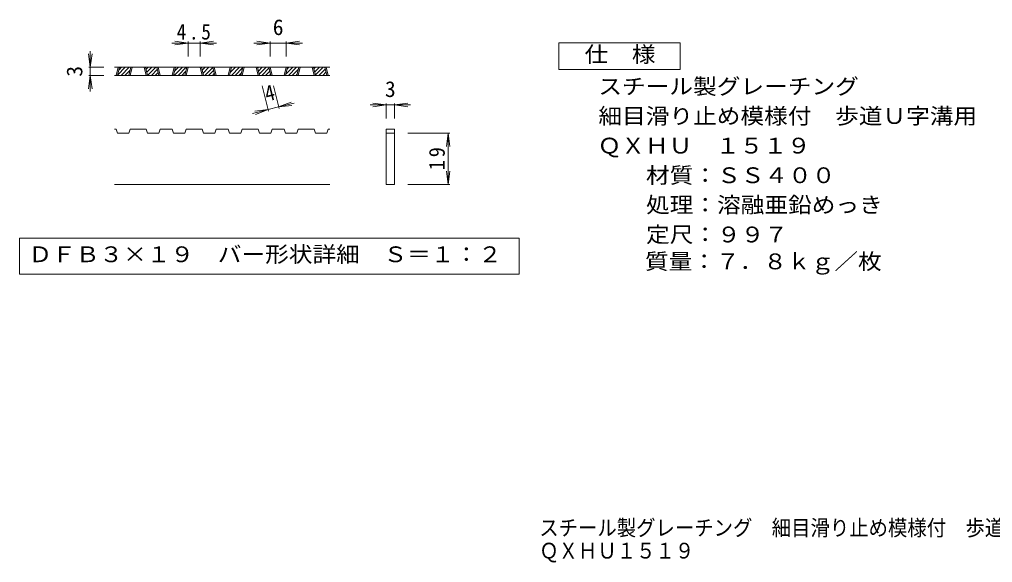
# Model space of a CAD drawing. Units: millimetres, scale not verified, with parts at other scales. Extents: x -892 to 910, y -686 to 559.
# Drawn here: x -892 to 12, y -686 to -182 of the extents above; entities that cross this region are included whole.
import ezdxf
from ezdxf.enums import TextEntityAlignment as Align

# ---------------------------------------------------------------- set-up
doc = ezdxf.new("R2010")
doc.units = ezdxf.units.MM
doc.header["$LTSCALE"] = 5
for name, color, linetype, lineweight in [('1-5_1-5ﾚｲﾔ', 7, 'Continuous', 9), ('D-0', 3, 'Continuous', 9), ('D-2', 3, 'Continuous', 9), ('D-4', 7, 'Continuous', 9)]:
    doc.layers.add(name, color=color, linetype=linetype, lineweight=lineweight)
doc.layers.add('F-4_F-4ﾚｲﾔ', color=2, linetype='Continuous')
doc.styles.add('ＭＳ ゴシック', font='')
doc.styles.get('ＭＳ ゴシック').set_extended_font_data('MS Gothic')

msp = doc.modelspace()

# ---------------------------------------------------------------- linework, layer by layer
at = {"layer": '1-5_1-5ﾚｲﾔ', "color": 2}
msp.add_lwpolyline([(-391.188, -228.227), (-391.188, -203.227), (-278.688, -203.227), (-278.688, -228.227)], close=True, dxfattribs=at)
at = {"layer": 'D-0'}
for p, q in [((-604.085, -226.01), (-804.085, -226.01)), ((-801.069, -232.978), (-794.101, -226.01)), ((-799.891, -228.265), (-797.636, -226.01)), ((-798.065, -233.51), (-790.565, -226.01)), ((-774.731, -227.854), (-772.887, -226.01)), ((-774.024, -230.682), (-769.352, -226.01)), ((-773.317, -233.51), (-765.816, -226.01)), ((-748.568, -233.51), (-741.068, -226.01)), ((-748.221, -229.627), (-744.603, -226.01)), ((-745.032, -233.51), (-737.532, -226.01)), ((-722.516, -228.672), (-719.854, -226.01)), ((-721.809, -231.5), (-716.319, -226.01)), ((-696.539, -230.979), (-691.57, -226.01)), ((-695.535, -233.51), (-688.035, -226.01)), ((-695.36, -226.265), (-695.106, -226.01)), ((-671.001, -226.654), (-670.357, -226.01)), ((-670.294, -229.482), (-666.821, -226.01)), ((-669.587, -232.311), (-663.286, -226.01)), ((-644.857, -232.33), (-638.537, -226.01)), ((-643.679, -227.616), (-642.073, -226.01)), ((-642.502, -233.51), (-635.002, -226.01)), ((-618.779, -227.465), (-617.324, -226.01)), ((-618.072, -230.293), (-613.788, -226.01)), ((-617.365, -233.122), (-610.253, -226.01)), ((-604.085, -233.51), (-804.085, -233.51)), ((-794.53, -233.51), (-789.682, -228.663)), ((-790.994, -233.51), (-790.861, -233.377)), ((-769.781, -233.51), (-764.371, -228.1)), ((-766.245, -233.51), (-763.664, -230.928)), ((-741.497, -233.51), (-738.012, -230.026)), ((-720.284, -233.51), (-712.856, -226.082)), ((-716.748, -233.51), (-712.149, -228.911)), ((-713.212, -233.51), (-711.441, -231.739)), ((-691.999, -233.51), (-685.152, -226.663)), ((-688.464, -233.51), (-686.331, -231.377)), ((-667.251, -233.51), (-660.633, -226.893)), ((-663.715, -233.51), (-659.926, -229.721)), ((-660.179, -233.51), (-659.219, -232.55)), ((-638.966, -233.51), (-633.471, -228.015)), ((-635.431, -233.51), (-634.649, -232.729)), ((-614.218, -233.51), (-608.411, -227.704)), ((-610.682, -233.51), (-607.704, -230.532)), ((-607.146, -233.51), (-606.997, -233.361)), ((-802.452, -283.51), (-804.085, -283.51)), ((-802.452, -283.51), (-801.202, -287.26)), ((-790.894, -287.26), (-801.202, -287.26)), ((-790.894, -287.26), (-789.644, -283.51)), ((-774.567, -283.51), (-789.644, -283.51)), ((-774.567, -283.51), (-773.317, -287.26)), ((-763.018, -287.26), (-773.317, -287.26)), ((-763.018, -287.26), (-761.768, -283.51)), ((-750.441, -283.51), (-761.768, -283.51)), ((-750.441, -283.51), (-749.191, -287.26)), ((-738.883, -287.26), (-749.191, -287.26)), ((-738.883, -287.26), (-737.633, -283.51)), ((-710.999, -287.26), (-721.306, -287.26)), ((-710.999, -287.26), (-709.749, -283.51)), ((-698.422, -283.51), (-709.749, -283.51)), ((-698.422, -283.51), (-697.172, -287.26)), ((-686.864, -287.26), (-697.172, -287.26)), ((-686.864, -287.26), (-685.614, -283.51)), ((-685.614, -283.51), (-670.537, -283.51)), ((-669.287, -287.26), (-670.537, -283.51)), ((-658.979, -287.26), (-669.287, -287.26)), ((-658.979, -287.26), (-657.729, -283.51)), ((-646.402, -283.51), (-657.729, -283.51)), ((-646.402, -283.51), (-645.152, -287.26)), ((-634.845, -287.26), (-645.152, -287.26)), ((-634.845, -287.26), (-633.595, -283.51)), ((-633.595, -283.51), (-618.518, -283.51)), ((-617.268, -287.26), (-618.518, -283.51)), ((-606.96, -287.26), (-617.268, -287.26)), ((-551.585, -283.51), (-544.085, -283.51)), ((-551.585, -334.76), (-551.585, -283.51)), ((-551.585, -287.26), (-544.085, -287.26)), ((-604.085, -334.76), (-804.085, -334.76))]:
    msp.add_line(p, q, dxfattribs=at)
for points in [[(-721.306, -287.26), (-722.556, -283.51), (-737.633, -283.51)], [(-606.96, -287.26), (-605.71, -283.51), (-604.085, -283.51)], [(-544.085, -283.51), (-544.085, -334.76), (-551.585, -334.76)]]:
    msp.add_lwpolyline(points, dxfattribs=at)
at = {"layer": 'D-0', "color": 7}
msp.add_lwpolyline([(-892.412, -384.76), (-892.412, -417.985), (-428.258, -417.985), (-428.258, -384.76)], close=True, dxfattribs=at)
at = {"layer": 'D-2'}
for p, q in [((-802.491, -233.51), (-800.615, -226.01)), ((-801.202, -233.51), (-799.327, -226.01)), ((-790.894, -233.51), (-789.019, -226.01)), ((-789.606, -233.51), (-787.731, -226.01)), ((-774.606, -233.51), (-776.481, -226.01)), ((-773.317, -233.51), (-775.192, -226.01)), ((-763.018, -233.51), (-764.893, -226.01)), ((-761.73, -233.51), (-763.605, -226.01)), ((-750.48, -233.51), (-748.604, -226.01)), ((-749.191, -233.51), (-747.316, -226.01)), ((-738.883, -233.51), (-737.008, -226.01)), ((-737.595, -233.51), (-735.72, -226.01)), ((-722.595, -233.51), (-724.47, -226.01)), ((-721.306, -233.51), (-723.181, -226.01)), ((-710.999, -233.51), (-712.874, -226.01)), ((-709.71, -233.51), (-711.585, -226.01)), ((-698.46, -233.51), (-696.585, -226.01)), ((-697.172, -233.51), (-695.297, -226.01)), ((-686.864, -233.51), (-684.989, -226.01)), ((-685.575, -233.51), (-683.701, -226.01)), ((-670.575, -233.51), (-672.45, -226.01)), ((-669.287, -233.51), (-671.162, -226.01)), ((-658.979, -233.51), (-660.854, -226.01)), ((-657.691, -233.51), (-659.566, -226.01)), ((-646.441, -233.51), (-644.566, -226.01)), ((-645.152, -233.51), (-643.277, -226.01)), ((-634.845, -233.51), (-632.97, -226.01)), ((-633.556, -233.51), (-631.681, -226.01)), ((-618.556, -233.51), (-620.431, -226.01)), ((-617.268, -233.51), (-619.143, -226.01)), ((-606.96, -233.51), (-608.835, -226.01)), ((-605.671, -233.51), (-607.546, -226.01))]:
    msp.add_line(p, q, dxfattribs=at)
at = {"layer": 'D-4'}
for p, q in [((-735.72, -203.51), (-750.72, -203.51)), ((-735.72, -203.51), (-748.113, -201.878)), ((-735.72, -203.51), (-748.113, -205.141)), ((-735.72, -202.01), (-735.72, -216.01)), ((-724.47, -203.51), (-735.72, -203.51)), ((-724.47, -203.51), (-712.077, -201.878)), ((-724.47, -202.01), (-724.47, -216.01)), ((-724.47, -203.51), (-712.077, -205.141)), ((-724.47, -203.51), (-709.47, -203.51)), ((-659.566, -203.51), (-674.566, -203.51)), ((-659.566, -203.51), (-671.959, -201.878)), ((-659.566, -203.51), (-671.959, -205.141)), ((-659.566, -202.01), (-659.566, -216.01)), ((-644.566, -203.51), (-659.566, -203.51)), ((-644.566, -203.51), (-632.173, -201.878)), ((-644.566, -202.01), (-644.566, -216.01)), ((-644.566, -203.51), (-632.173, -205.141)), ((-644.566, -203.51), (-629.566, -203.51)), ((-826.585, -226.01), (-828.217, -213.617)), ((-826.585, -226.01), (-826.585, -211.01)), ((-826.585, -226.01), (-824.954, -213.617)), ((-828.085, -226.01), (-814.085, -226.01)), ((-826.585, -226.01), (-826.585, -233.51)), ((-826.585, -233.51), (-828.217, -245.903)), ((-828.085, -233.51), (-814.085, -233.51)), ((-826.585, -233.51), (-824.954, -245.903)), ((-826.585, -233.51), (-826.585, -248.51)), ((-660.984, -266.726), (-666.843, -243.289)), ((-651.282, -264.301), (-656.535, -243.289)), ((-651.646, -262.846), (-640.018, -258.258)), ((-651.646, -262.846), (-637.094, -259.208)), ((-651.646, -262.846), (-639.227, -261.423)), ((-551.585, -261.01), (-566.585, -261.01)), ((-551.585, -261.01), (-563.978, -259.379)), ((-551.585, -261.01), (-563.978, -262.642)), ((-551.585, -259.51), (-551.585, -273.51)), ((-544.085, -261.01), (-551.585, -261.01)), ((-544.085, -261.01), (-531.692, -259.379)), ((-544.085, -259.51), (-544.085, -273.51)), ((-544.085, -261.01), (-531.692, -262.642)), ((-544.085, -261.01), (-529.085, -261.01)), ((-661.348, -265.271), (-675.9, -268.909)), ((-661.348, -265.271), (-673.766, -266.694)), ((-661.348, -265.271), (-672.975, -269.859)), ((-661.348, -265.271), (-651.646, -262.846)), ((-492.585, -287.26), (-531.585, -287.26)), ((-494.085, -287.26), (-495.717, -299.653)), ((-494.085, -287.26), (-492.454, -299.653)), ((-494.085, -334.76), (-494.085, -287.26)), ((-494.085, -334.76), (-495.717, -322.367)), ((-494.085, -334.76), (-492.454, -322.367)), ((-492.585, -334.76), (-531.585, -334.76))]:
    msp.add_line(p, q, dxfattribs=at)

# ---------------------------------------------------------------- texts
at = {"layer": '1-5_1-5ﾚｲﾔ', "color": 2, "style": 'ＭＳ ゴシック', "width": 1.1}
for s, p in [('仕\u3000様', (-367.438, -225.727)), ('スチール製グレーチング', (-354.57, -255.486)), ('細目滑り止め模様付\u3000歩道Ｕ字溝用', (-354.57, -282.986)), ('ＱＸＨＵ\u3000１５１９', (-355.287, -310.485)), ('材質：ＳＳ４００', (-310.287, -337.985)), ('処理：溶融亜鉛めっき', (-310.287, -365.485)), ('定尺：９９７', (-310.287, -392.985)), ('\u3000\u3000質量：７．８ｋｇ／枚', (-355.287, -417.985))]:
    msp.add_text(s, height=14.66, dxfattribs=at).set_placement(p, align=Align.BOTTOM_LEFT)
at = {"layer": 'D-0', "color": 2, "style": 'ＭＳ ゴシック', "width": 1.1}
msp.add_text('ＤＦＢ３×１９\u3000バー形状詳細\u3000Ｓ＝１：２', height=14.66, dxfattribs=at).set_placement((-884.085, -411.373), align=Align.BOTTOM_LEFT)
at = {"layer": 'D-4', "color": 2, "style": 'ＭＳ ゴシック'}
for s, p in [('6', (-657.066, -200.51)), ('3', (-552.835, -258.01))]:
    msp.add_text(s, height=14.66, dxfattribs=at).set_placement(p, align=Align.BOTTOM_LEFT)
msp.add_text('3', height=14.66, rotation=90, dxfattribs=at).set_placement((-829.585, -234.76), align=Align.BOTTOM_LEFT)
at = {"layer": 'D-4', "color": 2, "style": 'ＭＳ ゴシック', "width": 0.9}
msp.add_text('4', height=14.66, rotation=14.035, dxfattribs=at).set_placement((-661.469, -262.209), align=Align.BOTTOM_LEFT)
at = {"layer": 'D-4', "color": 2, "insert": (-746.345, -200.51), "char_height": 14.66, "attachment_point": 7, "style": 'ＭＳ ゴシック'}
msp.add_mtext('\\T1.27;\\W0.9;4.5', dxfattribs=at)
at = {"layer": 'D-4', "color": 2, "insert": (-497.085, -321.635), "char_height": 14.66, "attachment_point": 7, "rotation": 90, "style": 'ＭＳ ゴシック'}
msp.add_mtext('\\T1.27;\\W0.95;19', dxfattribs=at)
at = {"layer": 'F-4_F-4ﾚｲﾔ', "style": 'ＭＳ ゴシック', "width": 0.9}
for s, p in [('スチール製グレーチング\u3000細目滑り止め模様付\u3000歩道Ｕ字溝用', (-409.447, -665.304)), ('ＱＸＨＵ１５１９', (-409.447, -686.554))]:
    msp.add_text(s, height=14.66, dxfattribs=at).set_placement(p, align=Align.BOTTOM_LEFT)

doc.saveas('drawing.dxf')
